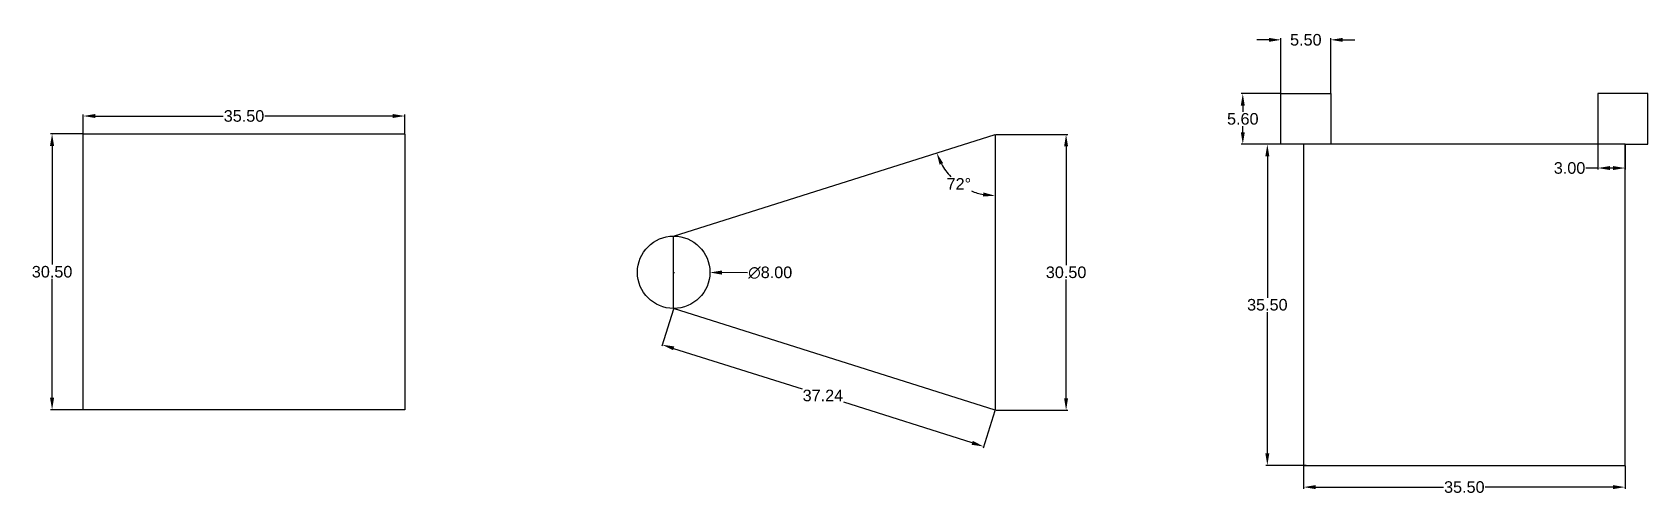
# Model space of a CAD drawing. Header units: centimetres. Extents: x 20 to 198, y 16 to 67.
import ezdxf

# ---------------------------------------------------------------- set-up
doc = ezdxf.new("R2010")
doc.units = ezdxf.units.CM
doc.header["$MEASUREMENT"] = 0
for name, color, linetype, lineweight in [('cotari', 50, 'Continuous', 30), ('vedere lateral', 30, 'Continuous', 25), ('vedere_fata', 130, 'Continuous', 25), ('vedere_sus', 210, 'Continuous', 25)]:
    doc.layers.add(name, color=color, linetype=linetype, lineweight=lineweight)
doc.styles.get("Standard").update_dxf_attribs({"font": 'arial.ttf'})
doc.dimstyles.get("Standard").update_dxf_attribs({"dimtxt": 1.28, "dimasz": 1.33, "dimexe": 0.18, "dimexo": 0.0625, "dimgap": 0.14, "dimtad": 0, "dimtih": 1, "dimtoh": 1, "dimzin": 0, "dimdsep": 46, "dimtxsty": 'Standard', "dimcen": 0.09, "dimadec": 0, "dimazin": 0, "dimtfac": 1, "dimtofl": 0, "dimtmove": 0, "dimatfit": 3, "dimfxl": 1, "dimtolj": 1, "dimtzin": 0, "dimarcsym": 0})

# ---------------------------------------------------------------- blocks, each defined once
blk = doc.blocks.new('*D1')
at = {"layer": 'cotari', "color": 0, "lineweight": -2, "transparency": 16777216}
for p, q in [((25.59, 56.07), (22.03, 56.07)), ((22.21, 54.74), (22.21, 41.62)), ((22.21, 26.9), (22.21, 40.03)), ((25.59, 25.57), (22.03, 25.57))]:
    blk.add_line(p, q, dxfattribs=at)
at = {"layer": 'cotari', "color": 0, "transparency": 16777216}
for points in [[(21.98, 54.74), (22.43, 54.74), (22.21, 56.07)], [(21.98, 26.9), (22.43, 26.9), (22.21, 25.57)]]:
    blk.add_solid(points, dxfattribs=at)
at = {"layer": 'Defpoints', "color": 0, "transparency": 16777216}
for p in [(22.21, 56.07), (25.65, 56.07), (25.65, 25.57)]:
    blk.add_point(p, dxfattribs=at)
at = {"layer": 'cotari', "color": 0, "transparency": 16777216, "insert": (22.21, 40.82), "char_height": 1.28, "attachment_point": 5}
blk.add_mtext('\\A1;30.50', dxfattribs=at)
blk = doc.blocks.new('*D2')
at = {"layer": 'cotari', "color": 0, "lineweight": -2, "transparency": 16777216}
for p, q in [((25.65, 56.14), (25.65, 58.22)), ((26.98, 58.04), (41.1, 58.04)), ((59.82, 58.04), (45.7, 58.04)), ((61.15, 56.14), (61.15, 58.22))]:
    blk.add_line(p, q, dxfattribs=at)
at = {"layer": 'cotari', "color": 0, "transparency": 16777216}
for points in [[(26.98, 58.26), (26.98, 57.82), (25.65, 58.04)], [(59.82, 58.26), (59.82, 57.82), (61.15, 58.04)]]:
    blk.add_solid(points, dxfattribs=at)
at = {"layer": 'Defpoints', "color": 0, "transparency": 16777216}
for p in [(61.15, 58.04), (25.65, 56.07), (61.15, 56.07)]:
    blk.add_point(p, dxfattribs=at)
at = {"layer": 'cotari', "color": 0, "transparency": 16777216, "insert": (43.4, 58.04), "char_height": 1.28, "attachment_point": 5}
blk.add_mtext('\\A1;35.50', dxfattribs=at)
blk = doc.blocks.new('*D3')
at = {"layer": 'cotari', "color": 0, "lineweight": -2, "transparency": 16777216}
for p, q in [((126.4, 56.01), (134.35, 56.01)), ((134.17, 54.68), (134.17, 41.56)), ((134.17, 26.84), (134.17, 39.97)), ((126.4, 25.51), (134.35, 25.51))]:
    blk.add_line(p, q, dxfattribs=at)
at = {"layer": 'cotari', "color": 0, "transparency": 16777216}
for points in [[(133.95, 54.68), (134.39, 54.68), (134.17, 56.01)], [(133.95, 26.84), (134.39, 26.84), (134.17, 25.51)]]:
    blk.add_solid(points, dxfattribs=at)
at = {"layer": 'Defpoints', "color": 0, "transparency": 16777216}
for p in [(126.34, 56.01), (126.34, 25.51), (134.17, 25.51)]:
    blk.add_point(p, dxfattribs=at)
at = {"layer": 'cotari', "color": 0, "transparency": 16777216, "insert": (134.17, 40.76), "char_height": 1.28, "attachment_point": 5}
blk.add_mtext('\\A1;30.50', dxfattribs=at)
blk = doc.blocks.new('*D4')
at = {"layer": 'cotari', "color": 0, "lineweight": -2, "transparency": 16777216}
for p, q in [((90.75, 40.76), (90.93, 40.76)), ((90.84, 40.67), (90.84, 40.85)), ((99.01, 40.72), (96.17, 40.73))]:
    blk.add_line(p, q, dxfattribs=at)
at = {"layer": 'cotari', "color": 0, "transparency": 16777216}
blk.add_solid([(96.17, 40.96), (96.17, 40.51), (94.84, 40.74)], dxfattribs=at)
at = {"layer": 'Defpoints', "color": 0, "transparency": 16777216}
for p in [(86.84, 40.79), (94.84, 40.74)]:
    blk.add_point(p, dxfattribs=at)
at = {"layer": 'cotari', "color": 0, "transparency": 16777216, "insert": (101.5, 40.72), "char_height": 1.28, "attachment_point": 5}
blk.add_mtext('\\A1;∅8.00', dxfattribs=at)
blk = doc.blocks.new('*D5')
at = {"layer": 'cotari', "color": 0, "lineweight": -2, "transparency": 16777216}
for start, end in [(208.8421, 223.7437), (247.2671, 258.7414)]:
    blk.add_arc((126.34, 56.01), 6.78, start, end, dxfattribs=at)
at = {"layer": 'cotari', "color": 0, "transparency": 16777216}
for points in [[(120.2, 52.66), (120.6, 52.83), (119.87, 53.97)], [(125.04, 49.59), (124.99, 49.14), (126.34, 49.23)]]:
    blk.add_solid(points, dxfattribs=at)
at = {"layer": 'Defpoints', "color": 0, "transparency": 16777216}
for p in [(126.34, 56.01), (126.34, 56.01), (121.28, 51.5), (90.84, 44.76), (126.34, 44.76)]:
    blk.add_point(p, dxfattribs=at)
at = {"layer": 'cotari', "color": 0, "transparency": 16777216, "insert": (122.33, 50.54), "char_height": 1.28, "attachment_point": 5}
blk.add_mtext('\\A1;72°', dxfattribs=at)
blk = doc.blocks.new('*D6')
at = {"layer": 'cotari', "color": 0, "lineweight": -2, "transparency": 16777216}
for p, q in [((90.82, 36.7), (89.52, 32.59)), ((90.84, 32.36), (105.02, 27.87)), ((123.8, 21.92), (109.62, 26.41)), ((126.32, 25.45), (125.02, 21.34))]:
    blk.add_line(p, q, dxfattribs=at)
at = {"layer": 'cotari', "color": 0, "transparency": 16777216}
for points in [[(90.9, 32.57), (90.77, 32.15), (89.57, 32.76)], [(123.87, 22.13), (123.73, 21.7), (125.07, 21.51)]]:
    blk.add_solid(points, dxfattribs=at)
at = {"layer": 'Defpoints', "color": 0, "transparency": 16777216}
for p in [(90.84, 36.76), (126.34, 25.51), (125.07, 21.51)]:
    blk.add_point(p, dxfattribs=at)
at = {"layer": 'cotari', "color": 0, "transparency": 16777216, "insert": (107.32, 27.14), "char_height": 1.28, "attachment_point": 5}
blk.add_mtext('\\A1;37.24', dxfattribs=at)
blk = doc.blocks.new('*D7')
at = {"layer": 'cotari', "color": 0, "lineweight": -2, "transparency": 16777216}
for p, q in [((160.32, 54.92), (156.21, 54.92)), ((156.39, 53.59), (156.39, 37.96)), ((156.39, 20.75), (156.39, 36.37)), ((160.68, 19.42), (156.21, 19.42))]:
    blk.add_line(p, q, dxfattribs=at)
at = {"layer": 'cotari', "color": 0, "transparency": 16777216}
for points in [[(156.17, 53.59), (156.61, 53.59), (156.39, 54.92)], [(156.17, 20.75), (156.61, 20.75), (156.39, 19.42)]]:
    blk.add_solid(points, dxfattribs=at)
at = {"layer": 'Defpoints', "color": 0, "transparency": 16777216}
for p in [(156.39, 54.92), (160.39, 54.92), (160.74, 19.42)]:
    blk.add_point(p, dxfattribs=at)
at = {"layer": 'cotari', "color": 0, "transparency": 16777216, "insert": (156.39, 37.17), "char_height": 1.28, "attachment_point": 5}
blk.add_mtext('\\A1;35.50', dxfattribs=at)
blk = doc.blocks.new('*D8')
at = {"layer": 'cotari', "color": 0, "lineweight": -2, "transparency": 16777216}
for p, q in [((160.39, 19.36), (160.39, 16.84)), ((195.89, 19.36), (195.89, 16.84)), ((161.72, 17.02), (175.84, 17.02)), ((194.56, 17.02), (180.43, 17.02))]:
    blk.add_line(p, q, dxfattribs=at)
at = {"layer": 'cotari', "color": 0, "transparency": 16777216}
for points in [[(161.72, 17.24), (161.72, 16.8), (160.39, 17.02)], [(194.56, 17.24), (194.56, 16.8), (195.89, 17.02)]]:
    blk.add_solid(points, dxfattribs=at)
at = {"layer": 'Defpoints', "color": 0, "transparency": 16777216}
for p in [(160.39, 19.42), (195.89, 19.42), (195.89, 17.02)]:
    blk.add_point(p, dxfattribs=at)
at = {"layer": 'cotari', "color": 0, "transparency": 16777216, "insert": (178.14, 17.02), "char_height": 1.28, "attachment_point": 5}
blk.add_mtext('\\A1;35.50', dxfattribs=at)
blk = doc.blocks.new('*D9')
at = {"layer": 'cotari', "color": 0, "lineweight": -2, "transparency": 16777216}
for p, q in [((156.56, 66.46), (155.23, 66.46)), ((157.89, 60.58), (157.89, 66.64)), ((163.39, 60.58), (163.39, 66.64)), ((164.72, 66.46), (166.05, 66.46))]:
    blk.add_line(p, q, dxfattribs=at)
at = {"layer": 'cotari', "color": 0, "transparency": 16777216}
for points in [[(156.56, 66.68), (156.56, 66.24), (157.89, 66.46)], [(164.72, 66.68), (164.72, 66.24), (163.39, 66.46)]]:
    blk.add_solid(points, dxfattribs=at)
at = {"layer": 'Defpoints', "color": 0, "transparency": 16777216}
for p in [(163.39, 66.46), (157.89, 60.52), (163.39, 60.52)]:
    blk.add_point(p, dxfattribs=at)
at = {"layer": 'cotari', "color": 0, "transparency": 16777216, "insert": (160.64, 66.46), "char_height": 1.28, "attachment_point": 5}
blk.add_mtext('\\A1;5.50', dxfattribs=at)
blk = doc.blocks.new('*D10')
at = {"layer": 'cotari', "color": 0, "lineweight": -2, "transparency": 16777216}
for p, q in [((157.82, 60.52), (153.5, 60.52)), ((153.68, 59.19), (153.68, 58.51)), ((153.68, 56.25), (153.68, 56.92)), ((157.82, 54.92), (153.5, 54.92))]:
    blk.add_line(p, q, dxfattribs=at)
at = {"layer": 'cotari', "color": 0, "transparency": 16777216}
for points in [[(153.46, 59.19), (153.9, 59.19), (153.68, 60.52)], [(153.46, 56.25), (153.9, 56.25), (153.68, 54.92)]]:
    blk.add_solid(points, dxfattribs=at)
at = {"layer": 'Defpoints', "color": 0, "transparency": 16777216}
for p in [(153.68, 60.52), (157.89, 60.52), (157.89, 54.92)]:
    blk.add_point(p, dxfattribs=at)
at = {"layer": 'cotari', "color": 0, "transparency": 16777216, "insert": (153.68, 57.72), "char_height": 1.28, "attachment_point": 5}
blk.add_mtext('\\A1;5.60', dxfattribs=at)
blk = doc.blocks.new('*D12')
at = {"layer": 'cotari', "color": 0, "lineweight": -2, "transparency": 16777216}
for p, q in [((192.89, 54.86), (192.89, 52.11)), ((195.89, 54.86), (195.89, 52.11)), ((192.89, 52.29), (191.56, 52.29)), ((194.56, 52.29), (194.22, 52.29))]:
    blk.add_line(p, q, dxfattribs=at)
at = {"layer": 'cotari', "color": 0, "transparency": 16777216}
for points in [[(194.22, 52.51), (194.22, 52.07), (192.89, 52.29)], [(194.56, 52.51), (194.56, 52.07), (195.89, 52.29)]]:
    blk.add_solid(points, dxfattribs=at)
at = {"layer": 'Defpoints', "color": 0, "transparency": 16777216}
for p in [(192.89, 54.92), (195.89, 54.92), (192.89, 52.29)]:
    blk.add_point(p, dxfattribs=at)
at = {"layer": 'cotari', "color": 0, "transparency": 16777216, "insert": (189.76, 52.29), "char_height": 1.28, "attachment_point": 5}
blk.add_mtext('\\A1;3.00', dxfattribs=at)

msp = doc.modelspace()

# ---------------------------------------------------------------- linework, layer by layer
at = {"layer": 'vedere lateral'}
msp.add_line((126.337, 25.513), (126.337, 25.513), dxfattribs=at)
msp.add_lwpolyline([(90.837, 44.763), (126.337, 56.013), (126.337, 44.763), (126.337, 36.763), (126.337, 25.513), (90.837, 36.763)], close=True, dxfattribs=at)
msp.add_circle((90.837, 40.763), 4, dxfattribs=at)
at = {"layer": 'vedere_fata'}
msp.add_lwpolyline([(25.65, 56.075), (61.15, 56.075), (61.15, 25.575), (25.65, 25.575)], close=True, dxfattribs=at)
at = {"layer": 'vedere_sus'}
for p, q in [((160.387, 60.518), (163.387, 60.518)), ((163.387, 60.518), (163.387, 54.918)), ((195.887, 60.518), (192.887, 60.518)), ((192.887, 60.518), (192.887, 54.918))]:
    msp.add_line(p, q, dxfattribs=at)
for points in [[(160.387, 54.918), (157.887, 54.918), (157.887, 60.518), (160.387, 60.518)], [(195.887, 54.918), (198.387, 54.918), (198.387, 60.518), (195.887, 60.518)]]:
    msp.add_lwpolyline(points, dxfattribs=at)
msp.add_lwpolyline([(160.387, 54.918), (160.387, 19.418), (195.887, 19.418), (195.887, 54.918)], close=True, dxfattribs=at)

# ---------------------------------------------------------------- dimensions: what is measured, and where the dimension line sits
at = {"layer": 'cotari'}
for base, p1, p2, picture, middle in [((163.387, 66.457), (157.887, 60.518), (163.387, 60.518), '*D9', (160.637, 66.457)), ((61.15, 58.042), (25.65, 56.075), (61.15, 56.075), '*D2', (43.4, 58.042)), ((192.887, 52.29), (195.887, 54.918), (192.887, 54.918), '*D12', (189.757, 52.29)), ((195.887, 17.019), (160.387, 19.418), (195.887, 19.418), '*D8', (178.137, 17.019))]:
    dim = msp.add_linear_dim(base=base, p1=p1, p2=p2, dimstyle='Standard', dxfattribs=at)
    dim.commit()
    dim.dimension.update_dxf_attribs({"geometry": picture, "text_midpoint": middle})
for base, p1, p2, picture, middle in [((153.683, 60.518), (157.887, 54.918), (157.887, 60.518), '*D10', (153.683, 57.718)), ((22.207, 56.075), (25.65, 25.575), (25.65, 56.075), '*D1', (22.207, 40.825)), ((134.167, 25.513), (126.337, 56.013), (126.337, 25.513), '*D3', (134.167, 40.763))]:
    dim = msp.add_linear_dim(base=base, p1=p1, p2=p2, angle=90, dimstyle='Standard', dxfattribs=at)
    dim.commit()
    dim.dimension.update_dxf_attribs({"geometry": picture, "text_midpoint": middle})
dim = msp.add_angular_dim_2l(base=(121.277, 51.502), line1=((90.837, 44.763), (126.337, 56.013)), line2=((126.337, 44.763), (126.337, 56.013)), dimstyle='Standard', dxfattribs=at)
dim.commit()
dim.dimension.update_dxf_attribs({"geometry": '*D5', "text_midpoint": (122.333, 50.543)})
dim = msp.add_linear_dim(base=(156.391, 54.918), p1=(160.742, 19.418), p2=(160.387, 54.918), angle=90, dimstyle='Standard', dxfattribs=at)
dim.commit()
dim.dimension.update_dxf_attribs({"geometry": '*D7', "text_midpoint": (156.391, 37.168), "dimtype": 160})
dim = msp.add_diameter_dim_2p(p1=(86.837, 40.785), p2=(94.837, 40.742), dimstyle='Standard', dxfattribs=at)
dim.commit()
dim.dimension.update_dxf_attribs({"geometry": '*D4', "text_midpoint": (99.006, 40.719), "dimtype": 163})
dim = msp.add_aligned_dim(p1=(90.837, 36.763), p2=(126.337, 25.513), distance=-4.196, dimstyle='Standard', dxfattribs=at)
dim.commit()
dim.dimension.update_dxf_attribs({"geometry": '*D6', "text_midpoint": (107.32, 27.138)})

doc.saveas('drawing.dxf')
